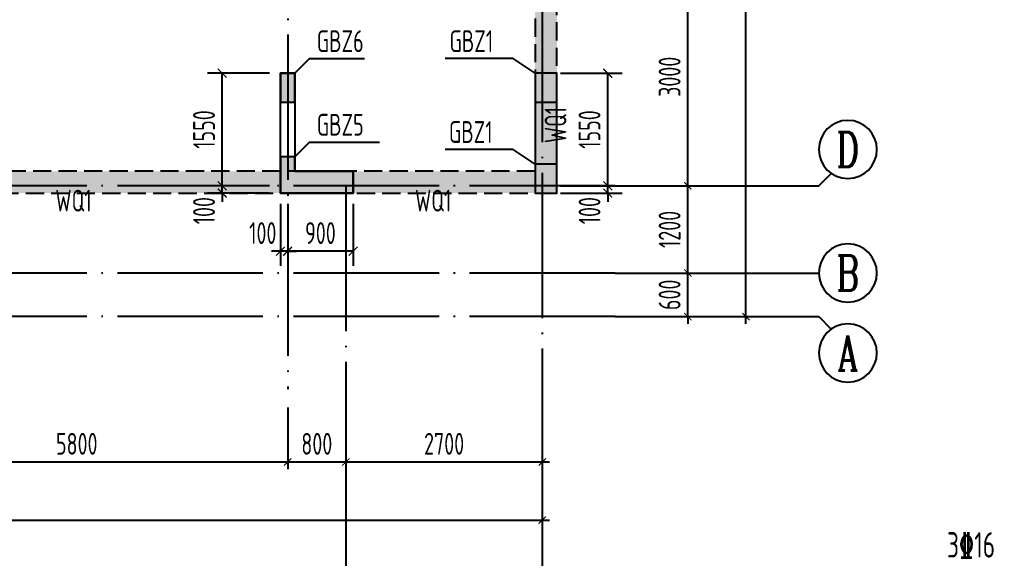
# Model space of a CAD drawing. Extents: x -1307975 to -76406, y -96289 to 379359.
# Drawn here: x -929803 to -916413, y 350164 to 357582 of the extents above; entities that cross this region are included whole.
import ezdxf
from ezdxf.enums import TextEntityAlignment as Align

# ---------------------------------------------------------------- set-up
doc = ezdxf.new("R2010")
doc.units = 0
doc.header["$LTSCALE"] = 1000
doc.linetypes.add('DASH', pattern=[0.35, 0.25, -0.1])
doc.linetypes.add('DOTE', pattern=[2.42, 2, -0.2, 0.02, -0.2])
doc.layers.get('0').update_dxf_attribs({"linetype": 'CONTINUOUS'})
doc.layers.get('DEFPOINTS').update_dxf_attribs({"linetype": 'CONTINUOUS'})
for name, color, linetype in [('A-AXIS', 1, 'CONTINUOUS'), ('A-DOTE', 10, 'DOTE'), ('AXIS_NUM', 7, 'CONTINUOUS'), ('COLU_DE_TEXT', 7, 'CONTINUOUS'), ('LABEL', 1, 'CONTINUOUS'), ('S-B板配筋号', 7, 'CONTINUOUS'), ('S-Q墙填充', 252, 'CONTINUOUS'), ('S-Q墙实线', 6, 'CONTINUOUS'), ('S-Q墙标注', 3, 'CONTINUOUS'), ('S-Q墙虚线', 6, 'DASH'), ('S-X详图填充', 252, 'CONTINUOUS'), ('S-X详图实线', 4, 'CONTINUOUS'), ('S-Y一般标注', 3, 'CONTINUOUS'), ('说明文字', 7, 'CONTINUOUS')]:
    doc.layers.add(name, color=color, linetype=linetype)
doc.styles.add('TSSD_Axis', font='complex.shx', dxfattribs={"width": 0.7, "bigfont": 'hztxt.shx'})
doc.styles.add('TSSD_DIMENSION', font='Tssdeng.shx', dxfattribs={"width": 0.7, "bigfont": 'tssdchn.shx'})
doc.styles.add('TSSD_REIN', font='tssdeng.shx', dxfattribs={"width": 0.7, "height": 300, "bigfont": 'tssdchn.shx'})
doc.styles.add('结构文字', font='zstxt.shx', dxfattribs={"width": 0.7, "bigfont": 'zshz.shx'})
doc.dimstyles.new('STRUCK', dxfattribs={"dimtxt": 400, "dimasz": 121, "dimexe": 200, "dimexo": 150, "dimgap": 115, "dimtad": 1, "dimdec": 0, "dimdsep": 46, "dimtxsty": '结构文字', "dimblk": 'ARCHTICK', "dimcen": 400, "dimclrd": 3, "dimclre": 3, "dimclrt": 7, "dimadec": 0, "dimazin": 0, "dimtfac": 1, "dimtdec": 0, "dimtix": 1, "dimtmove": 2, "dimatfit": 3, "dimldrblk": '_DIMX', "dimfxl": 1, "dimtolj": 1, "dimtzin": 0, "dimarcsym": 0})
doc.dimstyles.new('TSSD_100_100', dxfattribs={"dimtxt": 300, "dimasz": 100, "dimexe": 100, "dimexo": 250, "dimgap": 100, "dimtad": 1, "dimdec": 0, "dimzin": 0, "dimdsep": 46, "dimtxsty": 'TSSD_DIMENSION', "dimblk": 'ARCHTICK', "dimcen": 0, "dimdle": 100, "dimclrt": 7, "dimadec": 0, "dimazin": 0, "dimtfac": 1, "dimtdec": 0, "dimtix": 1, "dimtmove": 2, "dimatfit": 3, "dimldrblk": 'ARCHTICK', "dimfxl": 1, "dimtolj": 1, "dimtzin": 0, "dimarcsym": 0})

# ---------------------------------------------------------------- blocks, each defined once
blk = doc.blocks.new('20210729.23145802')
at = {"layer": '说明文字', "color": 0, "style": 'TSSD_DIMENSION', "width": 0.7}
blk.add_text('3%%13216', height=350, dxfattribs=at).set_placement((-25357.162, -165545.628))
blk = doc.blocks.new('_ArchTick')
at = {"color": 0, "linetype": 'ByBlock', "const_width": 0.15}
blk.add_lwpolyline([(-0.5, -0.5), (0.5, 0.5)], dxfattribs=at)
blk = doc.blocks.new('*D238')
at = {"layer": 'DEFPOINTS', "color": 0, "transparency": 16777216}
for p in [(45300, 3600), (51100, 3600), (51100, 2600)]:
    blk.add_point(p, dxfattribs=at)
at = {"layer": 'S-Y一般标注', "color": 0, "lineweight": -2, "transparency": 16777216}
for p, q in [((45300, 3350), (45300, 2500)), ((51100, 3350), (51100, 2500)), ((45200, 2600), (51200, 2600))]:
    blk.add_line(p, q, dxfattribs=at)
at = {"layer": 'S-Y一般标注', "color": 0, "lineweight": -2, "transparency": 16777216, "xscale": 100, "yscale": 100, "zscale": 100, "rotation": 180}
blk.add_blockref('_ArchTick', (45300, 2600), dxfattribs=at)
at = {"layer": 'S-Y一般标注', "color": 0, "lineweight": -2, "transparency": 16777216, "xscale": 100, "yscale": 100, "zscale": 100}
blk.add_blockref('_ArchTick', (51100, 2600), dxfattribs=at)
at = {"layer": 'S-Y一般标注', "color": 7, "transparency": 16777216, "insert": (48200, 2850), "char_height": 300, "attachment_point": 5, "style": 'TSSD_DIMENSION'}
blk.add_mtext('\\A1;5800', dxfattribs=at)
blk = doc.blocks.new('*D239')
at = {"layer": 'DEFPOINTS', "color": 0, "transparency": 16777216}
for p in [(51100, 3600), (51900, 3600), (51900, 2600)]:
    blk.add_point(p, dxfattribs=at)
at = {"layer": 'S-Y一般标注', "color": 0, "lineweight": -2, "transparency": 16777216}
for p, q in [((51100, 3350), (51100, 2500)), ((51900, 3350), (51900, 2500)), ((51000, 2600), (52000, 2600))]:
    blk.add_line(p, q, dxfattribs=at)
at = {"layer": 'S-Y一般标注', "color": 0, "lineweight": -2, "transparency": 16777216, "xscale": 100, "yscale": 100, "zscale": 100, "rotation": 180}
blk.add_blockref('_ArchTick', (51100, 2600), dxfattribs=at)
at = {"layer": 'S-Y一般标注', "color": 0, "lineweight": -2, "transparency": 16777216, "xscale": 100, "yscale": 100, "zscale": 100}
blk.add_blockref('_ArchTick', (51900, 2600), dxfattribs=at)
at = {"layer": 'S-Y一般标注', "color": 7, "transparency": 16777216, "insert": (51500, 2850), "char_height": 300, "attachment_point": 5, "style": 'TSSD_DIMENSION'}
blk.add_mtext('\\A1;800', dxfattribs=at)
blk = doc.blocks.new('*D240')
at = {"layer": 'DEFPOINTS', "color": 0, "transparency": 16777216}
for p in [(51900, 3600), (54600, 3600), (54600, 2600)]:
    blk.add_point(p, dxfattribs=at)
at = {"layer": 'S-Y一般标注', "color": 0, "lineweight": -2, "transparency": 16777216}
for p, q in [((51900, 3350), (51900, 2500)), ((54600, 3350), (54600, 2500)), ((51800, 2600), (54700, 2600))]:
    blk.add_line(p, q, dxfattribs=at)
at = {"layer": 'S-Y一般标注', "color": 0, "lineweight": -2, "transparency": 16777216, "xscale": 100, "yscale": 100, "zscale": 100, "rotation": 180}
blk.add_blockref('_ArchTick', (51900, 2600), dxfattribs=at)
at = {"layer": 'S-Y一般标注', "color": 0, "lineweight": -2, "transparency": 16777216, "xscale": 100, "yscale": 100, "zscale": 100}
blk.add_blockref('_ArchTick', (54600, 2600), dxfattribs=at)
at = {"layer": 'S-Y一般标注', "color": 7, "transparency": 16777216, "insert": (53250, 2850), "char_height": 300, "attachment_point": 5, "style": 'TSSD_DIMENSION'}
blk.add_mtext('\\A1;2700', dxfattribs=at)
blk = doc.blocks.new('*D241')
at = {"layer": 'DEFPOINTS', "color": 0, "transparency": 16777216}
for p in [(4600, 3600), (54600, 3600), (54600, 1800)]:
    blk.add_point(p, dxfattribs=at)
at = {"layer": 'S-Y一般标注', "color": 0, "lineweight": -2, "transparency": 16777216}
for p, q in [((4600, 3350), (4600, 1700)), ((54600, 3350), (54600, 1700)), ((4500, 1800), (54700, 1800))]:
    blk.add_line(p, q, dxfattribs=at)
at = {"layer": 'S-Y一般标注', "color": 0, "lineweight": -2, "transparency": 16777216, "xscale": 100, "yscale": 100, "zscale": 100, "rotation": 180}
blk.add_blockref('_ArchTick', (4600, 1800), dxfattribs=at)
at = {"layer": 'S-Y一般标注', "color": 0, "lineweight": -2, "transparency": 16777216, "xscale": 100, "yscale": 100, "zscale": 100}
blk.add_blockref('_ArchTick', (54600, 1800), dxfattribs=at)
at = {"layer": 'S-Y一般标注', "color": 7, "transparency": 16777216, "insert": (29600, 2050), "char_height": 300, "attachment_point": 5, "style": 'TSSD_DIMENSION'}
blk.add_mtext('\\A1;50000', dxfattribs=at)
blk = doc.blocks.new('ts_axno')
at = {"color": 0, "linetype": 'ByBlock', "lineweight": -2}
blk.add_circle((0, 0), 0.5, dxfattribs=at)
at = {"color": 0, "linetype": 'ByBlock', "lineweight": -2, "style": 'TSSD_Axis', "width": 0.7}
blk.add_attdef('A', text='', height=0.6, dxfattribs=at).set_placement((0, 0), align=Align.MIDDLE_CENTER)
blk = doc.blocks.new('*D246')
at = {"layer": 'DEFPOINTS', "color": 0, "transparency": 16777216}
for p in [(55600, 5200), (56600, 5200), (55600, 4600)]:
    blk.add_point(p, dxfattribs=at)
at = {"layer": 'S-Y一般标注', "color": 0, "lineweight": -2, "transparency": 16777216}
for p, q in [((56600, 5200), (56600, 5300)), ((55850, 5200), (56700, 5200)), ((56600, 4600), (56600, 5200)), ((55850, 4600), (56700, 4600)), ((56600, 4600), (56600, 4500))]:
    blk.add_line(p, q, dxfattribs=at)
at = {"layer": 'S-Y一般标注', "color": 0, "lineweight": -2, "transparency": 16777216, "xscale": 100, "yscale": 100, "zscale": 100}
for p, rotation in [((56600, 5200), 270), ((56600, 4600), 90)]:
    blk.add_blockref('_ArchTick', p, dxfattribs=dict(at, rotation=rotation))
at = {"layer": 'S-Y一般标注', "color": 7, "transparency": 16777216, "insert": (56350, 4900), "char_height": 300, "attachment_point": 5, "rotation": 90, "style": 'TSSD_DIMENSION'}
blk.add_mtext('\\A1;600', dxfattribs=at)
blk = doc.blocks.new('*D252')
at = {"layer": 'DEFPOINTS', "color": 0, "transparency": 16777216}
for p in [(55600, 20100), (57400, 20100), (55600, 4600)]:
    blk.add_point(p, dxfattribs=at)
at = {"layer": 'S-Y一般标注', "color": 0, "lineweight": -2, "transparency": 16777216}
for p, q in [((55850, 20100), (57500, 20100)), ((57400, 4500), (57400, 20200)), ((55850, 4600), (57500, 4600))]:
    blk.add_line(p, q, dxfattribs=at)
at = {"layer": 'S-Y一般标注', "color": 0, "lineweight": -2, "transparency": 16777216, "xscale": 100, "yscale": 100, "zscale": 100}
for p, rotation in [((57400, 20100), 90), ((57400, 4600), 270)]:
    blk.add_blockref('_ArchTick', p, dxfattribs=dict(at, rotation=rotation))
at = {"layer": 'S-Y一般标注', "color": 7, "transparency": 16777216, "insert": (57150, 12350), "char_height": 300, "attachment_point": 5, "rotation": 90, "style": 'TSSD_DIMENSION'}
blk.add_mtext('\\A1;15500', dxfattribs=at)
blk = doc.blocks.new('*D256')
at = {"layer": 'DEFPOINTS', "color": 0, "transparency": 16777216}
for p in [(55600, 6400), (56600, 6400), (55600, 5200)]:
    blk.add_point(p, dxfattribs=at)
at = {"layer": 'S-Y一般标注', "color": 0, "lineweight": -2, "transparency": 16777216}
for p, q in [((56600, 5100), (56600, 6500)), ((55850, 6400), (56700, 6400)), ((55850, 5200), (56700, 5200))]:
    blk.add_line(p, q, dxfattribs=at)
at = {"layer": 'S-Y一般标注', "color": 0, "lineweight": -2, "transparency": 16777216, "xscale": 100, "yscale": 100, "zscale": 100}
for p, rotation in [((56600, 6400), 90), ((56600, 5200), 270)]:
    blk.add_blockref('_ArchTick', p, dxfattribs=dict(at, rotation=rotation))
at = {"layer": 'S-Y一般标注', "color": 7, "transparency": 16777216, "insert": (56350, 5800), "char_height": 300, "attachment_point": 5, "rotation": 90, "style": 'TSSD_DIMENSION'}
blk.add_mtext('\\A1;1200', dxfattribs=at)
blk = doc.blocks.new('*D257')
at = {"layer": 'DEFPOINTS', "color": 0, "transparency": 16777216}
for p in [(55600, 9400), (56600, 9400), (55600, 6400)]:
    blk.add_point(p, dxfattribs=at)
at = {"layer": 'S-Y一般标注', "color": 0, "lineweight": -2, "transparency": 16777216}
for p, q in [((55850, 9400), (56700, 9400)), ((56600, 6300), (56600, 9500)), ((55850, 6400), (56700, 6400))]:
    blk.add_line(p, q, dxfattribs=at)
at = {"layer": 'S-Y一般标注', "color": 0, "lineweight": -2, "transparency": 16777216, "xscale": 100, "yscale": 100, "zscale": 100}
for p, rotation in [((56600, 9400), 90), ((56600, 6400), 270)]:
    blk.add_blockref('_ArchTick', p, dxfattribs=dict(at, rotation=rotation))
at = {"layer": 'S-Y一般标注', "color": 7, "transparency": 16777216, "insert": (56350, 7900), "char_height": 300, "attachment_point": 5, "rotation": 90, "style": 'TSSD_DIMENSION'}
blk.add_mtext('\\A1;3000', dxfattribs=at)
blk = doc.blocks.new('*D3518')
at = {"layer": 'DEFPOINTS', "color": 0, "transparency": 16777216}
for p in [(-922516, 355293), (-921716, 355293), (-922516, 355193)]:
    blk.add_point(p, dxfattribs=at)
at = {"layer": 'S-Q墙标注', "color": 3, "lineweight": -2, "transparency": 16777216}
for p, q in [((-921716, 355293), (-921716, 355414)), ((-922366, 355293), (-921516, 355293)), ((-921716, 355193), (-921716, 355293)), ((-922366, 355193), (-921516, 355193)), ((-921716, 355193), (-921716, 355072))]:
    blk.add_line(p, q, dxfattribs=at)
at = {"layer": 'S-Q墙标注', "color": 3, "lineweight": -2, "transparency": 16777216, "xscale": 121, "yscale": 121, "zscale": 121}
for p, rotation in [((-921716, 355293), 270), ((-921716, 355193), 90)]:
    blk.add_blockref('_ArchTick', p, dxfattribs=dict(at, rotation=rotation))
at = {"layer": 'S-Q墙标注', "color": 7, "transparency": 16777216, "insert": (-921966, 354951), "char_height": 300, "attachment_point": 5, "rotation": 90, "style": 'TSSD_REIN'}
blk.add_mtext('\\A1;100', dxfattribs=at)
blk = doc.blocks.new('_DIMX')
blk.add_line((-150, 0), (150, 0))
at = {"const_width": 50}
blk.add_lwpolyline([(-70, -70), (70, 70)], dxfattribs=at)
blk = doc.blocks.new('*D3519')
at = {"layer": 'DEFPOINTS', "color": 0, "transparency": 16777216}
for p in [(-922516, 356843), (-921716, 356843), (-922516, 355293)]:
    blk.add_point(p, dxfattribs=at)
at = {"layer": 'S-Q墙标注', "color": 3, "lineweight": -2, "transparency": 16777216}
for p, q in [((-922366, 356843), (-921516, 356843)), ((-921716, 355293), (-921716, 356843)), ((-922366, 355293), (-921516, 355293))]:
    blk.add_line(p, q, dxfattribs=at)
at = {"layer": 'S-Q墙标注', "color": 3, "lineweight": -2, "transparency": 16777216, "xscale": 121, "yscale": 121, "zscale": 121}
for p, rotation in [((-921716, 356843), 90), ((-921716, 355293), 270)]:
    blk.add_blockref('_ArchTick', p, dxfattribs=dict(at, rotation=rotation))
at = {"layer": 'S-Q墙标注', "color": 7, "transparency": 16777216, "insert": (-921966, 356068), "char_height": 300, "attachment_point": 5, "rotation": 90, "style": 'TSSD_REIN'}
blk.add_mtext('\\A1;1550', dxfattribs=at)
blk = doc.blocks.new('*D3522')
at = {"layer": 'DEFPOINTS', "color": 0, "transparency": 16777216}
for p in [(-927016, 355293), (-926216, 355293), (-926216, 355193)]:
    blk.add_point(p, dxfattribs=at)
at = {"layer": 'S-Q墙标注', "color": 3, "lineweight": -2, "transparency": 16777216}
for p, q in [((-927016, 355293), (-927016, 355414)), ((-926366, 355293), (-927216, 355293)), ((-927016, 355193), (-927016, 355293)), ((-926366, 355193), (-927216, 355193)), ((-927016, 355193), (-927016, 355072))]:
    blk.add_line(p, q, dxfattribs=at)
at = {"layer": 'S-Q墙标注', "color": 3, "lineweight": -2, "transparency": 16777216, "xscale": 121, "yscale": 121, "zscale": 121}
for p, rotation in [((-927016, 355293), 270), ((-927016, 355193), 90)]:
    blk.add_blockref('_ArchTick', p, dxfattribs=dict(at, rotation=rotation))
at = {"layer": 'S-Q墙标注', "color": 7, "transparency": 16777216, "insert": (-927266, 354951), "char_height": 300, "attachment_point": 5, "rotation": 90, "style": 'TSSD_REIN'}
blk.add_mtext('\\A1;100', dxfattribs=at)
blk = doc.blocks.new('*D3523')
at = {"layer": 'DEFPOINTS', "color": 0, "transparency": 16777216}
for p in [(-927016, 356843), (-926216, 356843), (-926216, 355293)]:
    blk.add_point(p, dxfattribs=at)
at = {"layer": 'S-Q墙标注', "color": 3, "lineweight": -2, "transparency": 16777216}
for p, q in [((-926366, 356843), (-927216, 356843)), ((-927016, 355293), (-927016, 356843)), ((-926366, 355293), (-927216, 355293))]:
    blk.add_line(p, q, dxfattribs=at)
at = {"layer": 'S-Q墙标注', "color": 3, "lineweight": -2, "transparency": 16777216, "xscale": 121, "yscale": 121, "zscale": 121}
for p, rotation in [((-927016, 356843), 90), ((-927016, 355293), 270)]:
    blk.add_blockref('_ArchTick', p, dxfattribs=dict(at, rotation=rotation))
at = {"layer": 'S-Q墙标注', "color": 7, "transparency": 16777216, "insert": (-927266, 356068), "char_height": 300, "attachment_point": 5, "rotation": 90, "style": 'TSSD_REIN'}
blk.add_mtext('\\A1;1550', dxfattribs=at)
blk = doc.blocks.new('*D3524')
at = {"layer": 'DEFPOINTS', "color": 0, "transparency": 16777216}
for p in [(-926116, 355193), (-925216, 355193), (-926116, 354393)]:
    blk.add_point(p, dxfattribs=at)
at = {"layer": 'S-Q墙标注', "color": 3, "lineweight": -2, "transparency": 16777216}
for p, q in [((-926116, 355043), (-926116, 354193)), ((-925216, 355043), (-925216, 354193)), ((-925216, 354393), (-926116, 354393))]:
    blk.add_line(p, q, dxfattribs=at)
at = {"layer": 'S-Q墙标注', "color": 3, "lineweight": -2, "transparency": 16777216, "xscale": 121, "yscale": 121, "zscale": 121, "rotation": 180}
blk.add_blockref('_ArchTick', (-926116, 354393), dxfattribs=at)
at = {"layer": 'S-Q墙标注', "color": 3, "lineweight": -2, "transparency": 16777216, "xscale": 121, "yscale": 121, "zscale": 121}
blk.add_blockref('_ArchTick', (-925216, 354393), dxfattribs=at)
at = {"layer": 'S-Q墙标注', "color": 7, "transparency": 16777216, "insert": (-925666, 354643), "char_height": 300, "attachment_point": 5, "style": 'TSSD_REIN'}
blk.add_mtext('\\A1;900', dxfattribs=at)
blk = doc.blocks.new('*D3525')
at = {"layer": 'DEFPOINTS', "color": 0, "transparency": 16777216}
for p in [(-926216, 355193), (-926116, 355193), (-926216, 354393)]:
    blk.add_point(p, dxfattribs=at)
at = {"layer": 'S-Q墙标注', "color": 3, "lineweight": -2, "transparency": 16777216}
for p, q in [((-926216, 355043), (-926216, 354193)), ((-926116, 355043), (-926116, 354193)), ((-926216, 354393), (-926337, 354393)), ((-926116, 354393), (-926216, 354393)), ((-926116, 354393), (-925995, 354393))]:
    blk.add_line(p, q, dxfattribs=at)
at = {"layer": 'S-Q墙标注', "color": 3, "lineweight": -2, "transparency": 16777216, "xscale": 121, "yscale": 121, "zscale": 121}
blk.add_blockref('_ArchTick', (-926216, 354393), dxfattribs=at)
at = {"layer": 'S-Q墙标注', "color": 3, "lineweight": -2, "transparency": 16777216, "xscale": 121, "yscale": 121, "zscale": 121, "rotation": 180}
blk.add_blockref('_ArchTick', (-926116, 354393), dxfattribs=at)
at = {"layer": 'S-Q墙标注', "color": 7, "transparency": 16777216, "insert": (-926458, 354643), "char_height": 300, "attachment_point": 5, "style": 'TSSD_REIN'}
blk.add_mtext('\\A1;100', dxfattribs=at)
blk = doc.blocks.new('20211109.00462574')
at = {"layer": 'S-Q墙填充'}
h = blk.add_hatch(dxfattribs=at)
h.set_pattern_fill('ARMORED', color=252, scale=30, style=0)
h.set_pattern_definition([(50, (994311.75, -393917.59), (215.178055, -18.82564), [22.5, -247.5]), (355, (994311.75, -393917.59), (-41.6254, 225.65764), [18, -198]), (100.4514, (994329.68, -393919.15), (173.552815, 206.831863), [19.122057, -210.342634]), (46.1842, (994311.75, -393857.59), (320.172315, -49.655704), [33.75, -371.25]), (96.6356, (994338.43, -393861.72), (280.39881, 292.23536), [28.68309, -315.5139]), (351.1842, (994311.75, -393857.6), (280.39858, 292.23558), [27, -297]), (21, (994341.75, -393872.59), (179.072116, -120.785667), [22.5, -247.5]), (326, (994341.75, -393872.59), (72.9946, 217.545014), [18, -198]), (71.4514, (994356.67, -393882.65), (252.06679, 96.75915), [19.122057, -210.342634]), (37.5, (994311.75, -393917.586), (3.6479566, 99.868156), [0, -195.6, 0, -201, 0, -198.75]), (7.5, (994311.75, -393917.59), (78.920861, 118.323514), [0, -114.6, 0, -191.1, 0, -75.75]), (327.5, (994244.85, -393917.586), (160.146731, -6.7664615), [0, -75, 0, -234, 0, -310.5]), (317.5, (994214.85, -393917.59), (174.95585, 30.031495), [0, -97.5, 0, -155.4, 0, -220.5]), (45, (994311.75, -393917.59), (-106.066017, 106.066017), [])])
h.paths.add_polyline_path([(9600, 1650), (9400, 1650), (9400, 1500), (300, 1500), (300, 8500), (6600, 8500), (6600, 7700), (6800, 7700), (6800, 8800), (5900, 8800), (5900, 9200), (5650, 9200), (5650, 8800), (4150, 8800), (4150, 10500), (5650, 10500), (5650, 9820), (5900, 9820), (5900, 10150), (6300, 10150), (6300, 10500), (6800, 10500), (6800, 10800), (5900, 10800), (5900, 12596), (5650, 12596), (5650, 10750), (3900, 10750), (3900, 8800), (1550, 8800), (1550, 13796), (1300, 13796), (1300, 8800), (0, 8800), (0, 1200), (9300, 1200), (9300, 0), (16100, 0), (16100, 1200), (34400, 1200), (34400, 0), (41000, 0), (41000, 1200), (50400, 1200), (50400, 8800), (42200, 8800), (42200, 10600), (39300, 10600), (39300, 10850), (36100, 10850), (36100, 10600), (33200, 10600), (33200, 8800), (17200, 8800), (17200, 10600), (14300, 10600), (14300, 12300), (15200, 12300), (15200, 14196), (12817, 14196), (12817, 13896), (14900, 13896), (14900, 12600), (14000, 12600), (14000, 9100), (14200, 9100), (14200, 10300), (16900, 10300), (16900, 8500), (33500, 8500), (33500, 10300), (36400, 10300), (36400, 10550), (39000, 10550), (39000, 10300), (41900, 10300), (41900, 8500), (50100, 8500), (50100, 1500), (41000, 1500), (41000, 1650), (40700, 1650), (40700, 300), (34700, 300), (34700, 1650), (34400, 1650), (34400, 1500), (16000, 1500), (16000, 1650), (15800, 1650), (15800, 300), (9600, 300)])
at = {"layer": 'S-Q墙实线'}
blk.add_lwpolyline([(47500, 1500), (47600, 1500), (47600, 1200), (47500, 1200), (46600, 1200), (46600, 2850), (46800, 2850), (46800, 1500), (47500, 1500)], dxfattribs=at)
blk.add_lwpolyline([(50400, 1200), (50400, 2850), (50100, 2850), (50100, 1200)], close=True, dxfattribs=at)
at = {"layer": 'S-Q墙虚线', "color": 2}
for points in [[(41000, 1200), (50400, 1200), (50400, 8800), (42200, 8800)], [(41900, 8500), (50100, 8500), (50100, 1500), (41000, 1500)]]:
    blk.add_lwpolyline(points, dxfattribs=at)
blk = doc.blocks.new('20210726.16350016')
at = {"layer": 'A-AXIS'}
for p, q in [((58400, 6400), (58571.6, 6571.7)), ((55600, 6400), (58400, 6400)), ((55600, 5200), (58400, 5200)), ((55600, 4600), (58400, 4600)), ((58400, 4600), (58571.6, 4428.4)), ((51900, 3600), (51900, 800)), ((54600, 3600), (54600, 800))]:
    blk.add_line(p, q, dxfattribs=at)
at = {"layer": 'A-DOTE'}
for p, q in [((54600, 21100), (54600, 3600)), ((51100, 10900), (51100, 3600)), ((55600, 6400), (3600, 6400)), ((51900, 6400), (51900, 3600)), ((55600, 5200), (3600, 5200)), ((55600, 4600), (3600, 4600))]:
    blk.add_line(p, q, dxfattribs=at)
at = {"layer": 'A-AXIS'}
ref = blk.add_blockref('ts_axno', (58800, 6900), dxfattribs=dict(at, xscale=-800, yscale=800, zscale=800, rotation=180))
ref.add_attrib('C', 'D', dxfattribs={"layer": 'AXIS_NUM', "height": 480, "style": 'TSSD_Axis', "width": 0.7}).set_placement((58800, 6900), align=Align.MIDDLE_CENTER)
ref = blk.add_blockref('ts_axno', (58800, 5200), dxfattribs=dict(at, xscale=-800, yscale=800, zscale=800))
ref.add_attrib('A', 'B', dxfattribs={"layer": 'AXIS_NUM', "height": 480, "style": 'TSSD_Axis', "width": 0.7}).set_placement((58800, 5200), align=Align.MIDDLE_CENTER)
ref = blk.add_blockref('ts_axno', (58800, 4100), dxfattribs=dict(at, xscale=-800, yscale=800, zscale=800))
ref.add_attrib('F', 'A', dxfattribs={"layer": 'AXIS_NUM', "height": 480, "style": 'TSSD_Axis', "width": 0.7}).set_placement((58800, 4100), align=Align.MIDDLE_CENTER)
at = {"layer": 'S-Y一般标注'}
for base, p1, p2, picture, middle in [((57400, 20100), (55600, 4600), (55600, 20100), '*D252', (57150, 12350)), ((56600, 9400), (55600, 6400), (55600, 9400), '*D257', (56350, 7900)), ((56600, 6400), (55600, 5200), (55600, 6400), '*D256', (56350, 5800)), ((56600, 5200), (55600, 4600), (55600, 5200), '*D246', (56350, 4900))]:
    dim = blk.add_linear_dim(base=base, p1=p1, p2=p2, angle=90, dimstyle='TSSD_100_100', dxfattribs=at)
    dim.commit()
    dim.dimension.update_dxf_attribs({"geometry": picture, "text_midpoint": middle})
for base, p1, p2, picture, middle in [((54600, 1800), (4600, 3600), (54600, 3600), '*D241', (29600, 2050)), ((51100, 2600), (45300, 3600), (51100, 3600), '*D238', (48200, 2850)), ((51900, 2600), (51100, 3600), (51900, 3600), '*D239', (51500, 2850)), ((54600, 2600), (51900, 3600), (54600, 3600), '*D240', (53250, 2850))]:
    dim = blk.add_linear_dim(base=base, p1=p1, p2=p2, dimstyle='TSSD_100_100', dxfattribs=at)
    dim.commit()
    dim.dimension.update_dxf_attribs({"geometry": picture, "text_midpoint": middle})

msp = doc.modelspace()

# ---------------------------------------------------------------- hatches: boundary and pattern name
at = {"layer": 'S-X详图填充'}
h = msp.add_hatch(color=256, dxfattribs=at)
h.dxf.hatch_style = 1
h.paths.add_polyline_path([(-926215.61, 356443.09), (-926015.61, 356443.09), (-926015.61, 356843.09), (-926215.61, 356843.09)])
h = msp.add_hatch(color=256, dxfattribs=at)
h.dxf.hatch_style = 1
h.paths.add_polyline_path([(-922715.59, 356443.09), (-922415.6, 356443.09), (-922415.6, 356843.09), (-922715.59, 356843.09)])
h = msp.add_hatch(color=256, dxfattribs=at)
h.dxf.hatch_style = 1
h.paths.add_polyline_path([(-926015.61, 355693.09), (-926215.61, 355693.09), (-926215.61, 355193.06), (-925215.61, 355193.06), (-925215.61, 355493.06), (-926015.61, 355493.06)])
h = msp.add_hatch(color=256, dxfattribs=at)
h.dxf.hatch_style = 1
h.paths.add_polyline_path([(-922415.62, 355593.09), (-922715.61, 355593.09), (-922715.61, 355193.06), (-922415.62, 355193.06)])

# ---------------------------------------------------------------- linework, layer by layer
at = {"layer": 'LABEL'}
for points in [[(-926015.63, 356843.09), (-925815.63, 357043.09), (-925062.01, 357043.09)], [(-922715.61, 356843.09), (-923015.61, 357043.09), (-923949.17, 357043.09)], [(-926015.63, 355693.07), (-925815.63, 355893.07), (-924852.01, 355893.07)], [(-922715.61, 355593.09), (-923015.61, 355793.09), (-923949.18, 355793.09)]]:
    msp.add_lwpolyline(points, dxfattribs=at)
at = {"layer": 'S-X详图实线'}
for points in [[(-926215.61, 356443.09), (-926015.61, 356443.09), (-926015.61, 356843.09), (-926215.61, 356843.09), (-926215.61, 356443.09)], [(-922715.59, 356443.09), (-922415.6, 356443.09), (-922415.6, 356843.09), (-922715.59, 356843.09), (-922715.59, 356443.09)], [(-926015.61, 355693.09), (-926215.61, 355693.09), (-926215.61, 355193.06), (-925215.61, 355193.06), (-925215.61, 355493.06), (-926015.61, 355493.06), (-926015.61, 355693.09)], [(-922415.62, 355593.09), (-922715.61, 355593.09), (-922715.61, 355193.06), (-922415.62, 355193.06), (-922415.62, 355593.09)]]:
    msp.add_lwpolyline(points, close=True, dxfattribs=at)

# ---------------------------------------------------------------- block references
at = {"layer": 'A-DOTE'}
msp.add_blockref('20210726.16350016', (-977215.6, 348893.02), dxfattribs=at)
at = {"layer": 'S-B板配筋号'}
msp.add_blockref('20210729.23145802', (-891694.86, 515723.24), dxfattribs=at)
at = {"layer": 'S-Q墙实线', "color": 2}
msp.add_blockref('20211109.00462574', (-972815.59, 353992.98), dxfattribs=at)

# ---------------------------------------------------------------- texts
at = {"layer": 'COLU_DE_TEXT', "style": 'TSSD_REIN', "width": 0.7}
for s, p in [('GBZ6', (-925715.63, 357043.09)), ('GBZ1', (-923890.99, 357043.09)), ('GBZ5', (-925715.63, 355893.07)), ('GBZ1', (-923899.07, 355793.09))]:
    msp.add_text(s, height=300, dxfattribs=at).set_placement(p, align=Align.BOTTOM_LEFT)
at = {"layer": 'S-Q墙标注', "style": 'TSSD_REIN', "width": 0.7}
msp.add_text('WQ1', height=300, rotation=89.999998, dxfattribs=at).set_placement((-922193.36, 356129.12), align=Align.BOTTOM_CENTER)
for p in [(-929060.21, 354848.76), (-924116.18, 354848.76)]:
    msp.add_text('WQ1', height=300, dxfattribs=at).set_placement(p, align=Align.BOTTOM_CENTER)

# ---------------------------------------------------------------- dimensions: what is measured, and where the dimension line sits
at = {"layer": 'S-Q墙标注'}
for base, p1, p2, angle, picture, middle in [((-927015.61, 356843.06), (-926215.61, 355293.06), (-926215.61, 356843.06), 90, '*D3523', (-927265.61, 356068.06)), ((-921715.61, 356843.02), (-922515.61, 355293.06), (-922515.61, 356843.02), 90, '*D3519', (-921965.61, 356068.04)), ((-926115.6, 354393.06), (-925215.61, 355193.06), (-926115.6, 355193.06), 180, '*D3524', (-925665.61, 354643.06))]:
    dim = msp.add_linear_dim(base=base, p1=p1, p2=p2, angle=angle, dimstyle='STRUCK', override={"dimtxt": 300, "dimgap": 100, "dimtxsty": 'TSSD_REIN'}, dxfattribs=at)
    dim.commit()
    dim.dimension.update_dxf_attribs({"geometry": picture, "text_midpoint": middle})
for base, p1, p2, angle, picture, middle in [((-927015.61, 355293.06), (-926215.61, 355193.06), (-926215.61, 355293.06), 90, '*D3522', (-927265.61, 354951.14)), ((-921715.61, 355293.06), (-922515.61, 355193.06), (-922515.61, 355293.06), 90, '*D3518', (-921965.61, 354951.14)), ((-926215.61, 354393.06), (-926115.6, 355193.06), (-926215.61, 355193.06), 180, '*D3525', (-926457.54, 354643.06))]:
    dim = msp.add_linear_dim(base=base, p1=p1, p2=p2, angle=angle, dimstyle='STRUCK', override={"dimtxt": 300, "dimgap": 100, "dimtxsty": 'TSSD_REIN'}, dxfattribs=at)
    dim.commit()
    dim.dimension.update_dxf_attribs({"geometry": picture, "text_midpoint": middle, "dimtype": 160})

doc.saveas('drawing.dxf')
